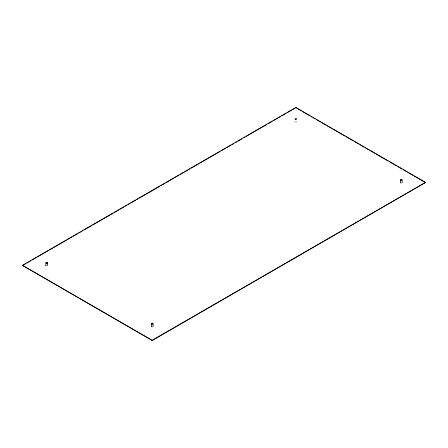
<?xml version="1.0" encoding="UTF-8"?>
<svg xmlns="http://www.w3.org/2000/svg" width="448" height="448" viewBox="0 0 448 448"><rect width="100%" height="100%" fill="white"/><g stroke="black" fill="none" stroke-linecap="round" stroke-linejoin="round"><path stroke-width="0.67" d="M22.4 265.328L295.826 107.464L425.6 182.392L152.174 340.536L22.4 265.328L152.174 340.25L425.6 182.392M22.4 265.608L25.424 263.861M26.634 263.166L28.448 262.119M29.658 261.419L30.867 260.719M32.077 260.019L36.316 257.578M37.526 256.878L52.646 248.147M53.855 247.447L66.562 240.111M67.771 239.417L72.005 236.97M73.214 236.27L77.448 233.828M78.658 233.128L80.472 232.081M81.682 231.381L82.891 230.686M84.101 229.986L91.364 225.792M92.574 225.098L113.137 213.22M114.346 212.526L118.586 210.078M119.795 209.378L124.029 206.937M125.238 206.237L127.053 205.19M128.262 204.49L129.472 203.79M130.682 203.095L135.52 200.301M136.73 199.601L137.939 198.901M139.149 198.206L159.718 186.329M160.927 185.629L165.161 183.187M166.37 182.487L173.634 178.298M174.843 177.598L179.077 175.151M180.286 174.457L184.52 172.01M185.73 171.31L187.544 170.262M188.754 169.562L189.963 168.868M191.173 168.168L198.43 163.979M199.646 163.279L220.209 151.402M221.418 150.707L225.652 148.26M226.867 147.56L231.101 145.118M232.31 144.418L234.125 143.371M235.334 142.671L236.544 141.977M237.754 141.277L241.987 138.83M243.802 137.782L245.011 137.082M246.221 136.388L266.79 124.51M267.999 123.816L272.233 121.369M273.442 120.669L277.676 118.227M278.886 117.527L280.706 116.48M281.915 115.78L286.149 113.338M287.358 112.638L291.592 110.191M292.802 109.497L295.221 108.097M301.258 110.886L295.826 107.464M302.467 111.58L309.708 115.763M310.918 116.458L312.122 117.158M313.331 117.852L315.14 118.899M316.35 119.594L320.572 122.035M321.782 122.735L326.004 125.171M327.214 125.871L331.436 128.307M332.646 129.007L344.719 135.974M345.923 136.674L353.17 140.851M354.374 141.551L358.602 143.993M359.806 144.687L364.034 147.129M365.238 147.823L369.466 150.265M370.675 150.959L374.898 153.401M376.107 154.095L388.175 161.067M389.385 161.762L396.626 165.945M397.835 166.639L402.058 169.081M403.267 169.781L407.49 172.217M408.699 172.917L412.927 175.353M414.131 176.053L425.6 182.672M402.114 179.861A0.862 0.498 0 0 1 400.82 180.292A0.862 0.498 0 0 1 400.82 179.43A0.862 0.498 0 0 1 402.114 179.861L402.114 182.672M400.389 179.861L400.389 182.672M153.037 323.663A0.862 0.498 0 0 1 151.743 324.094A0.862 0.498 0 0 1 151.743 323.232A0.862 0.498 0 0 1 153.037 323.663L153.037 326.474M152.174 340.25L152.174 340.536M151.312 323.663L151.312 326.474M47.611 262.797L47.611 265.608M45.886 262.797L45.886 265.608M296.632 121.979A0.862 0.498 0 0 1 296.548 122.074M295.103 122.074A0.862 0.498 0 0 1 294.974 121.733M402.007 182.913A0.862 0.498 0 0 1 401.901 182.997M400.602 182.997A0.862 0.498 0 0 1 400.445 182.846M46.026 265.877A0.862 0.498 0 0 1 45.909 265.502M152.93 326.715A0.862 0.498 0 0 1 152.785 326.827M151.564 326.827A0.862 0.498 0 0 1 151.368 326.648M295.344 119.403A0.862 0.498 0 0 0 296.682 119.028A0.862 0.498 0 0 0 295.45 118.546A0.862 0.498 0 0 0 295.344 119.403M46.267 263.211A0.862 0.498 0 0 0 47.606 262.83A0.862 0.498 0 0 0 46.374 262.349A0.862 0.498 0 0 0 46.267 263.211"/></g></svg>
